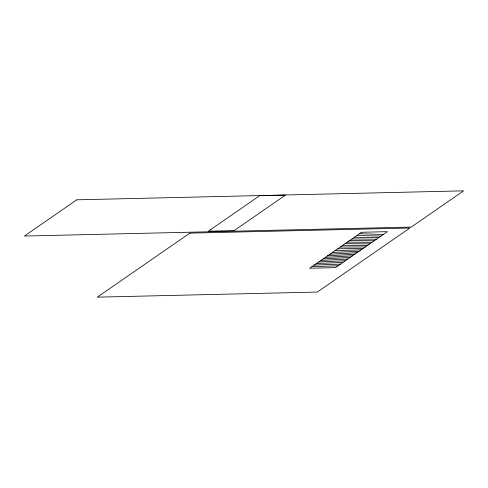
<?xml version="1.0" encoding="UTF-8"?>
<svg xmlns="http://www.w3.org/2000/svg" width="488" height="488" viewBox="0 0 488 488"><rect width="100%" height="100%" fill="white"/><g stroke="black" fill="none" stroke-linecap="round" stroke-linejoin="round"><path stroke-width="0.73" d="M327.57 255.816L354.739 254.26M325.307 257.377L352.488 255.816M323.111 258.896L350.177 257.42M329.943 254.175L356.917 252.754M320.921 260.415L347.804 259.061M318.701 261.952L345.394 260.726M332.444 252.442L359.034 251.289M316.456 263.502L342.954 262.41M314.187 265.075L340.502 264.112M311.899 266.655L338.038 265.82M335.049 250.643L361.108 249.856M337.69 248.813L363.176 248.429M340.301 247.007L365.28 246.971M342.79 245.287L367.458 245.464M349.621 240.56L374.247 240.761M347.383 242.109L371.984 242.329M345.138 243.658L369.703 243.909M351.952 238.949L376.492 239.211M354.398 237.253L378.725 237.668M356.941 235.497L380.988 236.101M359.528 233.703L383.275 234.521M210.706 229.567L208.37 231.196L234.167 230.598L285.468 195.102L259.683 195.7L210.706 229.567M76.775 199.818L24.4 236.052L411.225 227.085L463.6 190.851L76.775 199.818M189.844 233.13L97.313 297.149L317.328 292.05L409.859 228.03L189.844 233.13M361.608 232.264L309.599 268.241L335.384 267.644L387.399 231.666L361.608 232.264"/></g></svg>
